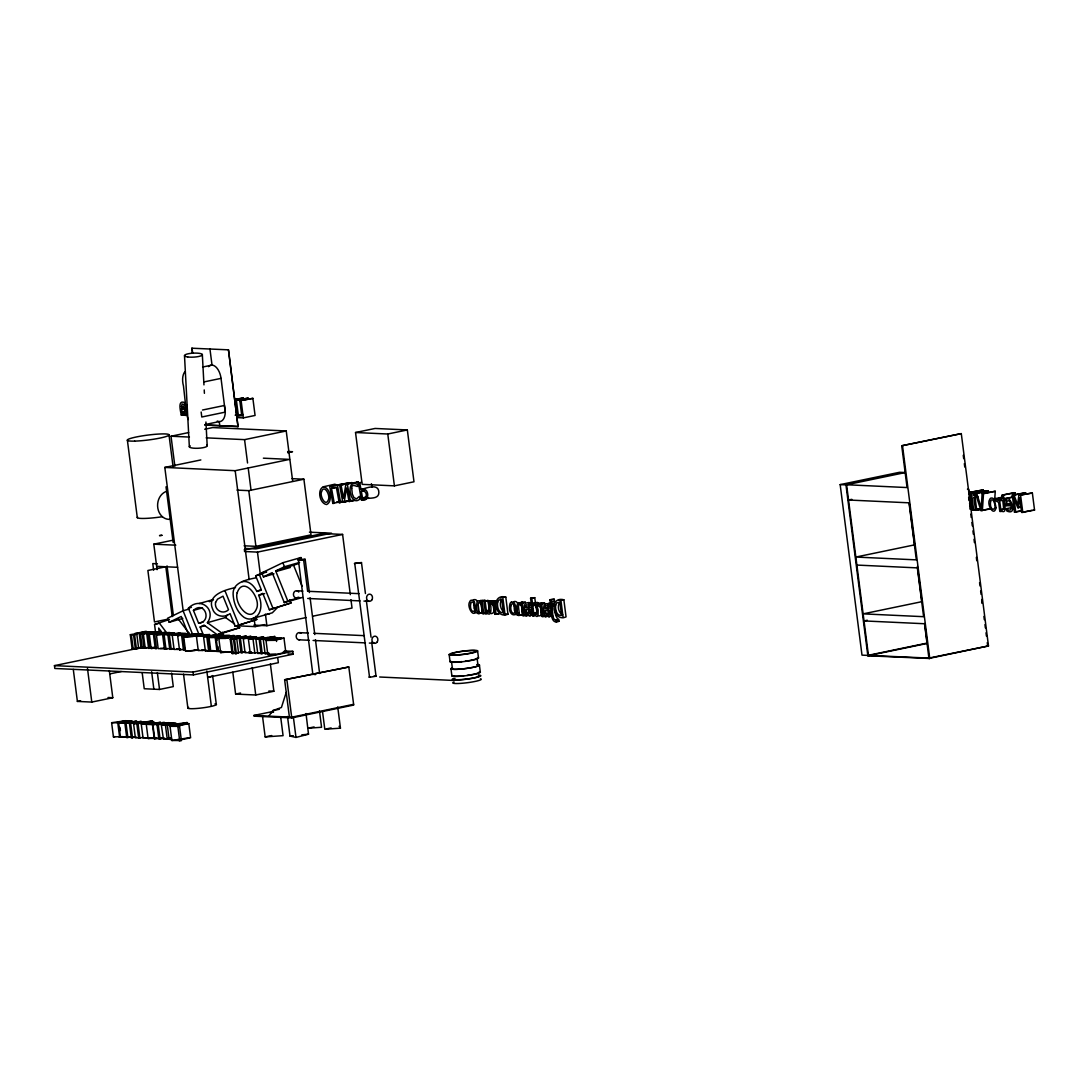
<?xml version="1.0" encoding="UTF-8"?>
<svg xmlns="http://www.w3.org/2000/svg" width="1089" height="1089" viewBox="0 0 1089 1089"><rect width="100%" height="100%" fill="white"/><g stroke="black" fill="none" stroke-linecap="round" stroke-linejoin="round"><path stroke-width="1.5" d="M481.107 602.816L482.182 612.984L478.017 613.529C476.683 611.868 474.886 595.683 481.066 602.34L480.889 600.924L485.054 600.366L480.889 600.924M521.413 604.694L522.489 614.849L518.323 615.408C516.989 613.747 515.192 597.548 521.372 604.218L521.182 602.789L525.361 602.244L521.182 602.789M528.791 605.13L528.873 606.764L532.929 608.547M994.802 498.041L995.264 491.262L982.128 493.644L981.257 507.705L976.738 493.385L975.417 493.331L980.958 510.578L991.167 508.808M982.36 510.646L983.517 493.712L995.264 491.262M1015.751 512.198L1013.859 497.469L1017.684 507.61L1018.46 507.637L1019.699 497.741L1021.591 512.47L1034.55 510.074L1032.358 492.99L1018.841 495.345L1017.63 504.752L1014.063 495.127L1012.266 495.046L1014.458 512.129L1021.618 510.972M356.852 482.005L358.349 481.828L345.839 484.469L343.498 498.354L341.061 485.041L339.645 485.204L342.776 502.26L352.074 500.327M344.206 502.083L346.561 487.981L349.038 501.512L355.177 500.287M286.23 692.359L281.425 707.482L272.822 710.613L268.765 716.126M970.408 509.312L970.598 508.74A4.451 2.45 78.3 0 0 970.68 506.399L969.55 503.268M312.883 674.622L298.386 559.95L305.151 559.256L309.412 592.539M305.097 559.365L298.046 560.209M371.689 642.306L376.032 676.201L369.552 677.29L354.715 563.299L361.48 562.591L365.441 593.532M361.48 562.591L354.374 563.558M368.926 677.154L369.77 676.745M478.684 611.365L477.227 612.984L475.131 612.562M518.99 613.23L518.119 614.55L516.104 614.795M520.338 602.884L521.862 601.727L523.659 602.816M548.325 605.321L548.121 607.662L551.51 608.778M277.899 607.077L272.345 612.794L251.613 618.851A14.225 11.162 74.1 0 1 243.99 617.327C236.939 612.086 233.618 602.925 233.114 594.39C232.461 582.152 246.863 579.743 255.833 577.837M237.13 625.835L239.703 627.686L221.543 632.845L207.414 622.69C216.697 609.527 200.294 595.982 188.397 608.22L199.001 634.479M207.414 622.69L225.573 617.531L227.302 614.917M137.023 648.5L135.363 649.003L133.552 634.846L135.213 634.343L130.299 634.696L132.123 648.853L135.335 648.527M172.253 635.295L183.51 633.675L178.923 633.662L180.801 633.24L185.566 633.444L178.528 635.159L172.253 635.295L174.077 649.452L180.338 649.303M205.807 650.242L198.266 650.582L196.456 636.425L209.769 634.574L203.044 634.778L207.713 634.805L206.27 635.35M251.341 652.61L245.079 652.747L243.255 638.603L256.568 636.738L249.844 636.956L254.513 636.983L253.07 637.528M268.942 653.808L265.09 653.686L263.279 639.529L276.579 637.678L269.868 637.882L274.523 637.909L273.08 638.453M265.09 653.686L268.03 652.76M547.223 603.891L549.292 603.047L551.592 603.728L548.652 604.341C540.811 600.747 544.595 613.638 545.044 616.646L546.27 616.701L546.093 615.339L549.115 617.109A3.948 2.164 78.3 0 0 550.108 616.102L550.299 615.53A4.451 2.45 78.3 0 0 550.381 613.202C551.674 608.452 542.431 609.268 545.916 605.607L548.938 606.532L554.886 605.389M276.034 638.317L283.984 638.072L274.51 640.346L266.002 640.4L274.237 640.101L281.765 638.331L276.034 638.317L276.538 641.475M283.984 638.072L285.794 652.229L276.334 654.489L267.812 654.557L266.002 640.4M480.29 600.488L482.754 600.366M500.259 598.174L502.356 597.017L505.786 597.085L507.978 614.182C494.855 620.117 490.132 593.151 505.786 597.085M141.243 723.967C158.64 718.849 158.341 724.348 141.243 723.967L143.067 738.124L150.418 737.838M501.784 599.399C499.143 602.87 500.259 609.35 503.894 611.814M135.363 649.003L138.63 648.377L136.819 634.22L133.552 634.846M233.509 639.488L236.776 638.875L230.255 639.338L232.08 653.495L236.98 653.141L235.319 653.645L233.509 639.488L235.17 638.984L230.255 639.338M236.776 638.875L238.586 653.019L235.319 653.645M161.335 724.893L171.871 722.81L170.742 723.055C189.432 722.946 150.445 725.097 167.27 724.784L169.081 738.941L163.445 739.227L161.335 724.893L167.27 724.784M145.205 737.784L148.948 737.811M532.752 605.62C536.863 603.32 537.313 610.915 536.945 613.393A2.396 1.32 78.3 0 1 536.196 614.468L533.705 613.012L532.752 605.62L535.693 605.008L537.163 613.012M332.54 485.149L335.439 484.346L337.399 485.326M339.441 501.28L336.569 502.056M365.128 497.469C368.164 495.291 365.183 489.26 361.344 491.452L362.528 497.932L363.685 497.782M138.752 737.906L139.787 737.811L135.376 737.879L133.566 723.613L152.651 720.932L136.86 723.899L138.671 738.043L143.135 737.43M558.861 600.338L563.857 599.78L566.049 616.878C552.926 622.813 548.203 595.846 563.857 599.78M528.342 602.557L532.33 602.843L529.404 603.442C521.563 599.848 525.334 612.739 525.783 615.748L527.008 615.802L526.831 614.441L529.853 616.224A3.948 2.164 78.3 0 0 530.847 615.217L531.037 614.632A4.451 2.45 78.3 0 0 531.119 612.304C532.412 607.567 523.169 608.37 526.654 604.722L529.608 605.634L532.616 605.035M560.386 601.809C556.778 604.817 558.235 613.025 562.7 614.727M260.203 652.937L263.647 653.046M155.618 632.832L154.556 624.514L169.435 619.45M189.146 609.05L183.088 610.766L167.57 618.253L169.203 622.268L182.802 618.402M235.51 587.597C225.859 589.557 206.556 594.893 212.546 608.819C214.805 616.388 224.143 618.402 230.051 613.611L235.17 626.284L256.786 619.45L255.547 616.36M242.221 581.717C248.877 580.206 254.213 586.059 256.881 591.463L261.169 589.394L255.67 575.795L266.71 571.97M273.992 573.862L263.415 576.871L261.782 572.855L282.841 562.714L300.986 557.554L302.061 560.222M209.319 601.727L213.471 599.726M297.978 558.997L300.986 557.554M193.447 610.412C204.609 599.971 212.518 621.751 198.62 623.248L193.447 610.412L202.513 607.839M169.203 622.268L181.237 616.469L188.234 633.812M263.415 576.871L272.196 572.637L284.297 602.612L302.443 597.453M299.87 597.493L287.768 600.924L275.68 570.963L284.46 566.729L299.584 562.428M275.68 570.963L298.209 563.68M251.613 618.851C262.122 616.551 262.517 603.32 258.651 595.329L262.762 593.355L269.391 609.786L291.022 602.952L289.769 599.862M203.779 636.017L200.145 627.019L204.092 625.113L217.364 634.86L221.543 632.845M235.17 626.284L256.786 619.45M269.391 609.786L291.022 602.952M284.297 602.612L287.768 600.924M239.703 627.686L218.875 634.424M206.093 650.541L205.372 650.977L209.769 650.923L208.652 651.154L206.842 636.997L207.958 636.766L203.548 636.711L221.421 633.975L222.646 634.029L223.054 637.174M174.281 648.785L169.748 649.343L167.937 635.186L171.926 633.866L162.642 634.941L164.466 649.098L170.633 648.486M169.748 649.343L172.402 648.472M558.902 619.314C550.598 623.452 553.416 609.745 551.946 606.001L553.266 606.069L553.035 604.272L550.49 604.15C551.932 608.275 549.21 625.631 559.147 621.247C557.691 618.198 554.083 615.544 555.458 609.894M232.719 651.59L220.645 652.61L218.835 638.453L233.032 635.513L234.326 635.568L228.676 636.738L240.261 635.84L225.777 638.413L218.835 638.453M259.155 652.774L257.739 653.414L262.136 653.346L261.02 653.577L259.209 639.434L260.325 639.202L255.915 639.148L275.013 636.466L259.209 639.434M171.422 738.846L170.007 739.485L172.389 739.594M261.782 572.855L266.329 571.562M255.67 575.795L261.728 574.08M276.729 571.344L290.341 567.478M199.192 603.551L212.804 599.685M188.397 608.22L191.419 607.349M256.881 591.463L261.414 590.184M154.556 624.514L159.089 623.235M258.651 595.329L264.695 593.614M198.62 623.248L203.153 621.955M200.145 627.019L204.678 625.726M323.365 486.783C316.845 489.723 319.73 503.649 326.618 504.547C333.125 501.607 330.253 487.695 323.365 486.783L334.377 484.319M287.496 716.467L290.001 736.069L295.99 737.43L308.514 734.177L306.009 713.54M368.885 498.177L365.85 498.095M176.677 648.935L180.393 648.785M230.705 651.712L223.572 652.338L226.24 651.78M268.833 652.896L267.009 653.441L268.18 653.604M329.722 486.388L348.494 482.999L329.722 486.388L332.839 503.431L334.255 503.268L331.505 488.24L336.229 487.178M339.645 485.204L352.087 482.577L341.061 485.041M358.335 482.985L359.765 482.808L360.99 489.506C369.239 486.238 370.546 502.465 361.453 500.028L358.335 482.985L361.48 482.277M360.99 489.506C366.095 488.24 378.89 482.699 378.863 492.623C378.741 500.94 365.836 496.421 361.453 500.028M361.344 491.452L364.488 490.758M332.839 503.431L342.286 501.321M331.505 488.24L336.433 487.654L339.183 502.682L350.045 500.396M342.776 502.26L350.644 500.491M362.528 497.932L365.673 497.224M349.038 501.512L353.762 500.45M192.385 353.204L192.032 348.14L192.671 353.149M228.472 349.841L238.001 426.561L228.472 349.841L191.746 348.208M202.608 367.047L212.015 365.087L209.959 349.052M203.806 381.953L221.04 378.373L225.287 412.118A13.449 7.392 78.3 0 1 217.242 421.062M185.416 414.46L181.25 415.004C180.801 411.996 177.017 399.105 184.858 402.699L185.144 404.89L182.122 403.978L181.4 406.633L187.267 405.407M181.618 408.348L184.79 409.832L184.776 413.412L182.067 411.914L181.618 408.348L184.558 407.735M234.884 399.391L243.514 397.921L234.707 399.758M235.156 400.521L248.197 398.138L235.156 400.521L237.089 415.644M182.067 411.914L185.007 411.302M236.449 400.575L238.382 415.699L241.772 415.862L239.839 400.738L252.879 398.356L255.071 415.454L243.323 417.89L237.225 417.604M239.839 400.738L252.879 398.356M202.513 410.022L224.457 405.476L225.287 412.118L201.778 417.005L201.152 412.01M181.25 415.004L184.191 414.392M235.17 415.181L238.11 414.569M238.559 415.331L242.97 414.419M238.382 415.699L242.793 414.786M205.14 424.533L219.257 421.606L219.774 425.717M174.88 466.242L171.027 436.226L188.656 432.564M204.678 429.229L212.695 427.569L286.23 430.985L292.642 481.025M206.134 437.846L244.562 439.643L286.23 430.985M183.279 611.623L164.807 467.426L200.839 459.939M355.531 432.51L375.106 428.453L407.34 429.951L413.983 481.787L394.409 485.857L362.174 484.36L355.531 432.51L387.766 434.007L407.34 429.951M287.673 452.725L292.533 451.704L287.619 451.486M164.807 467.426L235.183 470.693L289.565 459.395L263.375 458.183M236.966 490.104L248.782 490.649L303.899 479.214L311.032 534.89L255.915 546.338L244.099 545.793M157.075 569.656L153.808 544.173L173.328 540.117M244.099 549.931L323.106 533.515L342.599 534.427L350.318 594.662M244.467 551.497L257.467 552.109L342.599 534.427M868.478 655.632L846.589 484.755L907.069 487.559L901.719 445.769L961.288 433.613L988.485 645.927L928.958 658.437L924.52 623.738L864.04 620.921L867.293 620.24M901.719 445.769L961.288 433.613M167.529 619.246L154.475 621.955L147.886 570.486L165.827 566.77L172.212 616.565M840.164 484.619L899.555 472.286L905.354 472.544L845.962 484.891L840.164 484.619L861.998 655.142L929.72 658.124M139.256 633.852L147.069 632.233L134.696 633.648L145.354 631.429L146.566 631.497L138.63 633.145L151.112 631.702L139.256 633.852L141.066 648.009L145.327 647.438M151.63 647.37L144.061 648.146L142.251 634.002L152.896 631.783L154.107 631.838L146.171 633.485L158.667 632.056L146.797 634.206L148.608 648.363L154.393 647.465M146.797 634.206L154.611 632.586L142.251 634.002M156.421 648.037L151.126 648.472L149.316 634.329L156.775 633.403L159.457 632.096L160.981 632.164L158.586 633.294L165.337 632.369L153.454 634.519L155.278 648.676L156.503 648.731L154.692 634.574M153.454 634.519L158.096 633.553L149.316 634.329M156.38 634.506C159.185 634.86 173.587 632.6 163.908 632.954C180.107 631.103 159.634 636.044 156.38 634.506L158.191 648.663L165.841 648.418M162.642 634.941L173.287 632.736L174.512 632.791L166.141 634.533L180.066 633.049L167.937 635.186M184.082 649.466L179.481 649.793L177.657 635.636L188.029 633.417L189.513 633.485L186.913 634.615L197.735 633.866C181.945 635.69 192.767 635.5 181.645 635.826L183.456 649.983L184.681 650.038L182.857 635.881M181.645 635.826L186.301 634.86L177.657 635.636M183.742 637.011L194.318 636.017L189.922 635.949L195.503 634.519L202.677 634.111L192.44 636.589L183.742 637.011L185.552 651.168L198.266 650.051M851.816 499.334L848.549 500.014L909.029 502.819L916.339 559.869L855.845 557.051L914.61 544.854L909.247 502.9M284.352 650.963L292.805 651.358L293.172 654.19L193.406 674.908L54.818 668.469L54.45 665.638L142.577 647.342M141.066 648.009L144.197 647.356M144.061 648.146L147.11 647.519M148.608 648.363L153.304 647.383M236.721 625.767L255.153 626.624L265.049 624.569M151.126 648.472L156.53 647.778M206.842 636.997L222.646 634.029M221.87 651.372L210.803 651.249L208.993 637.092L223.354 635.064L223.749 638.208M253.9 625.127L266.9 625.726L306.186 617.572M312.734 616.211L352.033 608.043L350.957 599.685M223.354 635.064L214.274 636.942L216.765 637.051L217.16 640.209M208.993 637.092C207.073 638.916 238.6 635.186 223.544 635.731C239.716 633.88 219.447 638.794 216.017 637.283L217.827 651.426L221.979 651.617M164.466 649.098L167.502 648.472M179.481 649.793L181.019 649.48M239.212 638.494L247.026 636.874L234.652 638.29L245.297 636.071L246.522 636.139L238.586 637.786L251.069 636.344L239.212 638.494L241.023 652.651L245.284 652.08M185.552 651.168L193.338 650.637M248.387 638.93L263.688 636.929L253.029 639.148L248.387 638.93L250.211 653.087L257.889 652.665M970.163 492.323L983.149 489.941L970.163 492.323L972.45 510.183L979.556 509.026M208.652 651.154L213.131 650.541M210.803 651.249L214.86 651.045M973.226 493.113L986.375 490.744L973.226 493.113L973.512 495.359L974.914 495.413L974.628 493.181M975.417 493.331L988.485 490.948L976.738 493.385M109.744 673.914L121.233 671.518M220.645 652.61L225.382 651.63M981.148 509.461L975.513 510.319L973.865 497.496L976.806 496.897M973.865 497.496L978.045 496.952M972.178 499.13L969.237 499.742L968.951 497.55M483.897 601.06L485.122 601.114L486.347 610.684L488.866 612.29A1.688 0.926 78.3 0 0 489.465 611.433L488.403 601.264L489.628 601.332C490.989 602.993 492.732 619.192 486.579 612.522L486.769 613.937L485.531 613.883L483.897 601.06L488.063 600.502L489.288 610.085L490.363 611.228M485.122 601.114L488.063 600.502M241.023 652.651L245.706 651.685M488.403 601.264L492.568 600.72C491.534 603.292 496.829 613.27 491.357 613.652M489.628 601.332L492.568 600.72M494.814 614.319L498.993 613.76L494.814 614.319L493.657 605.212L490.84 603.687L490.54 601.441L493.48 600.829A4.274 2.341 78.3 0 1 494.46 600.91L495.618 601.863M1004.63 508.89L1001.689 509.502L1003.731 509.203L1002.806 500.627L1000.546 500.518L1000.315 498.735L1002.574 498.83L1002.098 495.155L1013.859 492.704L1015.084 492.773L1015.397 495.223M1002.098 495.155L1015.084 492.773M493.181 601.496L497.346 600.937L493.181 601.496L493.426 603.401L490.54 601.441M250.211 653.087L251.777 652.76M995.537 498.571L998.422 500.532L998.177 498.626L999.403 498.694L1001.05 511.517L999.811 511.449L998.654 502.356L995.822 500.831L995.537 498.571L1002.887 497.047M1012.266 495.046L1025.811 492.691L1014.063 495.127M998.177 498.626L1002.574 497.714M999.403 498.694L1003.813 497.768M1000.315 498.735L1003.255 498.122M1003.337 495.209L1003.799 498.898L1012.62 497.06M1018.841 495.345L1032.358 492.99M1003.799 498.898L1013.451 497.101M261.02 653.577L265.485 652.964M530.574 598.215L534.753 597.67L535.461 603.224L532.521 603.837L531.813 598.283L530.574 598.215L532.875 616.075L534.1 616.143L533.937 614.836L536.891 616.51A4.179 2.301 78.3 0 0 538.075 614.972L538.184 610.058L536.605 604.939A5.091 2.804 78.3 0 0 534.849 603.197A5.908 3.253 78.3 0 0 532.521 603.837M531.813 598.283L534.753 597.67M267.812 654.557L276.048 654.258M486.347 610.684L489.288 610.085M54.45 665.638L193.039 672.076L292.805 651.358M972.45 510.183L978.33 508.958M478.017 613.529L482.182 612.984M975.513 510.319L981.393 509.108M1006.957 503.989L1010.823 504.166C1011.245 500.069 1005.406 499.238 1006.957 503.989L1011.368 503.077M549.918 599.767L554.26 599.222L554.546 601.468L551.606 602.067L550.204 602.013L549.918 599.767L554.26 599.222M479.242 613.583L478.139 604.64L478.792 602.571A3.73 2.055 78.3 0 1 480.208 603.007L481.297 604.164L482.522 613.747L486.688 613.189L485.463 613.134M980.958 510.578L991.235 508.44M1010.987 507.733L1006.508 508.645L1006.808 511C1020.91 517.302 1005.215 484.809 1005.977 505.595L1010.388 504.67M542.091 616.51L546.256 615.952L542.091 616.51L540.92 607.403L538.102 605.879L537.816 603.633L540.757 603.02A4.274 2.341 78.3 0 1 541.737 603.102L542.88 604.068M537.816 603.633L540.688 605.593L540.443 603.687L544.609 603.129L545.031 606.342M540.443 603.687L544.609 603.129M525.933 607.376L528.873 606.764M73.29 669.395L77.387 701.411L80.613 700.744M550.49 604.15L553.43 603.537M1017.684 507.61L1020.624 506.998M1018.46 507.637L1021.4 507.025M77.387 701.411L91.789 702.078L112.793 697.722L109.308 670.606M545.194 608.261L548.121 607.662M526.6 612.658L528.737 614.264L529.867 613.066L528.9 610.085L526.15 609.091L526.6 612.658L529.54 612.045L531.105 613.529M142.196 672.866L144.238 688.738L159.525 689.46L173.287 686.601L171.558 673.111M1014.458 512.129L1021.795 510.605M518.323 615.408L522.489 614.849M533.705 613.012L536.632 612.399M522.829 615.612L526.994 615.067L522.829 615.612L521.604 606.042L520.515 604.871A3.73 2.055 78.3 0 0 519.099 604.449L518.446 606.519L519.548 615.462M1023.061 512.157L1031.868 510.333M525.783 615.748L528.723 615.135M545.861 613.543L547.998 615.162L549.128 613.965L548.162 610.97L545.412 609.99L545.861 613.543L548.802 612.93L549.822 614.06M545.044 616.646L547.985 616.034M289.402 717.093L284.624 679.754L348.82 666.999L353.707 705.046L291.77 717.896L254.023 716.154L253.928 715.446L273.489 711.376M284.624 679.754L348.82 666.999M232.815 672.158L235.619 694.074L240.56 693.04M122.472 736.64L113.433 736.872L111.623 722.728L125.984 720.687L116.904 722.565L119.395 722.688M111.623 722.728L123.37 722.783L130.231 721.367L126.106 721.354L128.121 720.932L132.314 721.109L125.058 722.851L118.647 722.905L120.457 737.062L128.107 736.817M235.619 694.074L255.752 695L273.884 691.243L270.371 663.909M134.287 736.709L126.719 737.498L124.908 723.341L135.553 721.136L136.778 721.19L128.829 722.837L141.325 721.394L129.468 723.545L131.279 737.702L135.54 737.13M129.468 723.545L137.282 721.925L124.908 723.341M136.86 723.899L137.963 723.668L133.566 723.722M146.266 724.335L160.627 722.293L151.562 724.185L154.039 724.294L152.474 724.621L146.266 724.335L148.09 738.492L159.185 738.247M159.321 738.465L154.72 738.791L152.896 724.634L160.355 723.722L163.051 722.402L164.575 722.483L162.166 723.613L168.931 722.674L157.047 724.838L158.858 738.982L164.657 738.097M157.047 724.838L161.676 723.872L152.896 724.634M113.433 736.872L114.998 736.545M181.373 740.506L171.858 740.493L170.047 726.336L188.805 723.6L190.616 737.757L178.106 740.357L181.373 740.506L179.562 726.349L176.295 726.2L188.805 723.6M170.047 726.336L179.562 726.349M126.719 737.498L129.768 736.858M131.279 737.702L135.962 736.736M272.822 710.613L279.342 709.266M270.317 712.764L273.584 712.083M148.09 738.492L155.169 737.648M156.394 737.702L153.372 738.328L155.863 738.451M160.41 738.669L163.5 738.029L160.723 738.247M171.858 740.493L189.323 737.702M353.612 704.338L291.675 717.202L253.928 715.446M262.449 715.677L265.172 736.913L271.719 735.551M314.136 726.935L307.888 728.228L321.568 727.275L319.472 710.954M326.387 728.922L331.151 727.928M867.797 655.415L927.202 643.068M845.962 484.891L867.851 655.769L927.243 643.422L924.684 623.439M928.917 658.083L988.485 645.927M867.851 655.769L929.761 658.477L902.522 445.809M198.743 649.643L194.237 649.956M206.556 635.608L196.456 636.425M253.369 637.786L243.255 638.603M273.38 638.726L263.279 639.529M130.299 634.696L136.765 634.138M132.123 648.853L133.743 648.554M232.08 653.495L236.653 652.856M194.21 650.514L196.143 650.174L194.25 650.296M559.147 621.247L557.636 621.234M137.663 647.86L140.876 647.438M237.62 652.502L242.425 651.875M126.787 736.749L122.581 736.845M180.311 649.085L177.167 649.371M251.314 652.379L248.714 652.651M345.839 484.469L347.337 484.292L350.454 501.335M339.183 502.682L340.598 502.519L337.481 485.463M1003.527 495.536L1002.846 495.618A5.132 2.818 78.3 0 0 1002.261 495.917M511.462 602.094L512.865 602.163A5.186 2.845 78.3 0 1 514.743 603.905C522.039 618.838 506.317 618.144 510.006 603.687A5.132 2.818 78.3 0 1 511.462 602.094M163.69 648.459L160.314 648.459M290.001 736.069L293.363 735.715M301.776 734.857L308.514 734.177M160.913 738.002L162.166 737.879M314.707 674.636L315.592 674.567M201.914 650.487L205.875 649.97L202.01 649.793M337.726 706.924L340.449 728.16L324.794 729.249L322.494 711.28M265.172 736.913L283.072 735.66L280.771 717.692M374.017 676.106L376.032 676.201M209.483 650.746L207.618 650.678M170.742 738.41L168.727 738.465M170.742 738.138L168.114 738.124M283.29 651.875L285.794 652.229M205.168 424.969L238.287 426.507M204.868 425.023L238.001 426.561M171.027 436.226L189.418 437.07M967.454 489.206L968.693 489.26L969.401 494.828A5.908 3.253 78.3 0 1 971.102 494.038M982.128 493.644L983.517 493.712M1005.977 505.595L1011.041 505.827L1011.028 508.577A3.621 1.987 78.3 0 1 1010.184 510.06L1008.4 510.115L1006.508 508.645M1033.338 510.02L1034.55 510.074M292.083 478.656L303.899 479.214M309.426 532.181L331.478 533.202L255.82 548.91L245.148 548.42M856.88 565.068L917.36 567.886L923.608 616.687L863.128 613.869L921.893 601.673L917.374 566.334M153.808 544.173L175.805 545.194M299.584 559.637L303.613 559.828L307.656 591.341M157.442 563.789L152.773 563.571L153.617 570.214M156.653 566.334L177.575 567.315M553.144 601.4L554.546 601.468M296.739 590.769L302.919 591.055M308.364 591.3L359.016 593.655M307.711 598.46L360.064 600.897M363.957 601.074L369.198 601.319M507.978 614.182L503.744 613.706M555.894 619.927L556.207 621.86M928.958 658.437L929.761 658.477M299.475 632.641L308.364 633.063M313.741 633.308L364.393 635.663M298.835 639.801L309.194 640.278M313.088 640.455L365.441 642.891M369.334 643.068L374.575 643.313M248.809 651.971L251.396 652.08M288.095 653.958L293.172 654.19M216.085 651.099L218.576 651.208M379.68 677.004L453.569 680.448M268.847 691.011L273.884 691.243M107.974 697.491L112.793 697.722M169.081 738.941L165.229 738.859M118.715 736.722L121.206 736.845M237.851 652.842L238.586 653.019M137.895 648.2L138.63 648.377M181.4 406.633L184.776 407.749L186.587 411.56A4.451 2.45 78.3 0 1 186.505 413.888L186.314 414.473A3.948 2.164 78.3 0 1 185.321 415.481L182.299 413.697L182.476 415.059M538.592 615.83L539.831 615.898A4.179 2.301 78.3 0 0 541.015 614.359L540.498 606.505M319.608 673.492L315.456 639.692M550.068 615.87L552.055 616.51A3.948 2.164 78.3 0 0 552.776 615.966M530.806 614.972L532.793 615.612A3.948 2.164 78.3 0 0 533.188 615.408M225.573 617.531L234.557 623.997M515.71 612.739L514.376 610.248L514.008 604.409A2.94 1.62 78.3 0 1 514.226 603.891M475.403 610.861L474.069 608.37L473.701 602.544A2.94 1.62 78.3 0 1 474.219 601.659M178.011 618.647L189.282 633.512M158.844 622.459L167.039 633.267M162.465 633.172L158.654 628.054L159.307 632.954M339.101 726.281L340.449 728.16M518.201 604.3L517.683 603.292A5.186 2.845 78.3 0 0 515.805 601.55L514.403 601.482A5.132 2.818 78.3 0 0 512.946 603.075M293.826 565.804L302.102 586.304M282.841 562.714L284.46 566.729M259.155 574.121L272.876 608.111M224.919 590.606L238.641 624.596M222.524 632.369L223.749 635.363M183.088 610.766L192.44 633.948M371.39 483.693L372.002 487.042M1020.611 495.427L1022.802 512.524M1004.63 498.925L1004.861 500.722L1004.031 500.681C1003.677 502.533 1007.801 513.464 1001.934 511.435L1001.689 509.502M975.104 497.564L976.738 510.387M971.402 492.378L973.689 510.237M963.261 455.297L963.697 458.646M964.337 463.655L964.759 467.004M968.652 497.319L969.074 500.681M969.727 505.718L970.149 509.067M970.803 514.103L971.225 517.452M971.878 522.489L972.3 525.851M972.94 530.874L973.375 534.236M974.015 539.273L974.451 542.621M976.343 557.364L976.765 560.726M979.569 582.601L980.005 585.964M980.644 591.014L981.08 594.376M981.734 599.426L982.155 602.802M983.911 616.442L984.32 619.709M984.96 624.61L985.368 627.89M986.008 632.791L986.416 636.071M987.26 642.619L987.723 646.24M981.706 600.162L982.115 603.374M560.917 600.393L563.108 617.49M551.32 599.835L551.606 602.067M548.652 604.341L548.938 606.532M548.502 610.561L548.802 612.93M541.682 603.742L543.316 616.565M529.404 603.442L529.676 605.634M529.24 609.663L529.54 612.045M522.421 602.843L524.054 615.666M502.846 597.698L505.037 614.781M494.406 601.55L496.053 614.373M482.114 600.978L483.761 613.801M477.581 650.827L478.493 657.906M479.405 664.984L480.303 672.063M477.962 665.175L477.064 658.11A12.918 1.511 -7.3 0 1 465.275 661.227M452.411 668.646L451.513 661.567A12.918 1.511 -7.3 0 0 461.94 661.622M449.172 654.68L450.07 661.758M450.982 668.837L451.881 675.915M387.766 434.007L394.409 485.857M366.326 600.366L371.036 637.16M310.079 597.752L314.789 634.547M293.472 717.828L295.99 737.43M286.897 679.863L291.77 717.896M277.736 657.879L278.362 662.711L207.659 677.399A14.402 1.674 -7.3 0 0 212.614 675.616L216.33 704.556M241.132 400.793L243.323 417.89M244.562 439.643L247.557 462.988M248.197 467.998L250.974 489.682M257.467 552.109L260.257 573.862M265.403 614.019L266.9 625.726M248.782 490.649L255.915 546.338M260.434 639.488L262.245 653.645M235.183 470.693L249.15 579.675M254.295 619.927L255.153 626.624M255.915 639.257L257.739 653.414M253.029 639.148L254.853 653.291M252.253 667.666L255.752 695M240.424 638.562L242.234 652.706M234.571 639.542L236.381 653.699M231.317 639.393L233.128 653.55M217.963 646.498L218.372 649.643M215.186 637.378L216.997 651.535M208.067 637.051L209.891 651.208M203.561 636.834L205.372 650.977M206.828 670.96L211.361 706.339M168.972 434.702L173.056 466.65M193.039 672.076L193.406 674.908M166.018 486.81L173.151 542.485M183.537 674.186L187.853 707.891M167.025 565.885L173.41 615.693M169.421 635.255L171.232 649.412M177.888 726.703L179.699 740.86M164.153 635.01L165.977 649.167M165.446 725.165L167.27 739.322M157.361 672.607L159.525 689.46M127.399 440.337L137.309 517.67M148.022 634.261L149.833 648.418M151.63 671.736L153.862 689.187M158.273 724.893L160.097 739.05M143.394 634.043L145.218 648.2M152.474 724.621L154.284 738.778M140.467 633.907L142.278 648.064M134.614 634.901L136.424 649.058M131.361 634.751L133.171 648.908M138.085 723.954L139.896 738.111M130.68 723.613L132.49 737.757M126.065 723.395L127.876 737.552M119.994 727.398L120.403 730.542M117.816 723.014L119.627 737.171M87.474 668.387L91.789 702.078M202.336 354.51L203.956 384.88M204.228 389.944L204.405 393.32M205.93 422.001L207.196 445.619M184.504 355.763L189.35 446.871M170.306 519.29A14.239 11.788 -87.3 0 1 157.851 508.332A14.239 11.788 -87.3 0 1 165.446 491.779M162.411 516.717A21.018 2.45 -7.3 0 1 137.595 516.989M298.277 597.099A3.594 2.968 -87.3 0 1 294.098 596.636A3.594 2.968 -87.3 0 1 294.561 591.586A3.594 2.968 -87.3 0 1 298.74 592.048M299.611 639.76A3.594 2.968 -87.3 0 1 296.262 635.432A3.594 2.968 -87.3 0 1 300.918 633.294M208.543 366.653A13.136 7.228 78.3 0 1 221.04 378.373M206.679 445.129A8.971 2.001 -3 0 1 197.885 448.273A8.971 2.001 -3 0 1 190.153 445.809M188.356 419.551A13.449 7.392 78.3 0 1 186.491 412.881L183.469 385.942A13.136 7.228 78.3 0 1 185.035 371.54M269.759 613.692A14.225 11.162 74.1 0 1 267.2 613.883M480.44 678.801A14.375 1.674 -7.3 0 1 466.242 682.844A14.375 1.674 -7.3 0 1 454.14 681.959M476.941 664.467A14.375 1.674 -7.3 0 1 466.296 668.455A12.918 1.511 -7.3 0 1 452.588 668.224M452.33 667.802A14.375 1.674 -7.3 0 0 466.296 668.455A12.918 1.511 -7.3 0 0 477.268 664.875M479.541 671.722A14.375 1.674 -7.3 0 1 467.208 675.534A14.375 1.674 -7.3 0 1 452.085 675.452M478.874 672.253A12.918 1.511 -7.3 0 1 467.099 675.384M463.751 675.779A12.918 1.511 -7.3 0 1 453.323 675.725M478.629 675.493A12.918 1.511 -7.3 0 1 465.874 679.128A12.918 1.511 -7.3 0 1 454.984 678.338M478.302 675.085A14.375 1.674 -7.3 0 1 467.657 679.073A14.375 1.674 -7.3 0 1 453.691 678.42M477.717 657.579A14.375 1.674 -7.3 0 1 465.398 661.377A14.375 1.674 -7.3 0 1 450.274 661.295M535.461 603.224A5.908 3.253 78.3 0 1 537.789 602.585A5.091 2.804 78.3 0 1 539.001 603.551M473.021 600.447A5.132 2.818 78.3 0 1 474.096 599.617L475.498 599.685A5.186 2.845 78.3 0 1 477.377 601.427M214.982 703.862A14.402 1.674 -7.3 0 1 202.84 707.823A14.402 1.674 -7.3 0 1 188.628 707.36M321.473 491.82C319.608 496.067 325.856 507.705 328.51 499.483C330.362 495.236 324.141 483.625 321.473 491.82M497.55 602.585C497.169 606.519 498.231 613.257 503.486 612.78L501.798 599.59L498.844 600.012L497.55 602.585M555.621 605.28C555.24 609.214 556.302 615.952 561.57 615.476L559.869 602.285L556.928 602.707L555.621 605.28M237.184 592.729C233.74 603.701 250.838 625.195 256.922 607.744C260.38 596.745 243.296 575.332 237.184 592.729M470.625 603.823C469.196 614.604 478.547 613.366 473.715 603.292A2.968 1.633 78.3 0 0 472.544 602.108L471.646 602.067A2.94 1.62 78.3 0 0 470.761 603.143L470.625 603.823M510.932 605.702C509.502 616.469 518.854 615.244 514.022 605.157A2.968 1.633 78.3 0 0 512.851 603.973L511.953 603.932A2.94 1.62 78.3 0 0 511.068 605.021L510.932 605.702M990.568 501.661C989.125 512.429 998.477 511.204 993.658 501.117A2.968 1.633 78.3 0 0 992.474 499.933L991.575 499.892A2.94 1.62 78.3 0 0 990.704 500.981L990.568 501.661M351.72 488.24L352.305 494.093L353.871 497.51L356.511 498.939L359.424 496.325L359.914 499.034C350.168 507.896 344.995 478.275 357.219 484.278C360.173 490.227 351.393 481.338 351.72 488.24M215.554 602.448C214.179 609.908 222.714 615.285 228.499 609.745L223.014 596.173L217.514 599.168L215.554 602.448M476.124 609.854C474.096 619.6 466.446 606.437 469.699 601.809A5.132 2.818 78.3 0 1 471.156 600.23L472.558 600.284A5.186 2.845 78.3 0 1 474.45 602.04L476.124 609.854M996.054 507.692C994.026 517.438 986.389 504.275 989.642 499.647A5.132 2.818 78.3 0 1 991.085 498.054L992.487 498.122A5.186 2.845 78.3 0 1 994.38 499.865L996.054 507.692M229.425 637.269L221.748 638.181L229.425 637.269M135.826 723.341L145.504 722.102L135.826 723.341M170.456 724.947L180.134 723.709L170.456 724.947M205.821 636.452L215.499 635.2L205.821 636.452M258.188 638.875L267.867 637.637L258.188 638.875M159.579 535.584L161.907 535.312L159.579 535.584M192.236 635.581L200.716 634.451L192.236 635.581M174.281 634.969L179.862 634.696L174.281 634.969M198.484 636.099L204.065 635.813L198.484 636.099M245.284 638.277L250.865 637.991L245.284 638.277M265.294 639.202L270.875 638.916L265.294 639.202M143.38 723.627L152.61 722.388L143.38 723.627M168.441 725.07L172.715 725.56L187.281 722.538L168.441 725.07M173.028 723.327L166.304 723.981L173.028 723.327M134.641 441.113A21.018 2.45 -7.3 0 0 168.686 435.382A21.018 2.45 -7.3 0 0 141.243 436.063A21.018 2.45 -7.3 0 0 134.641 441.113M377.298 641.816A3.594 2.968 -87.3 0 0 375.229 636.167A3.594 2.968 -87.3 0 0 372.179 641.244A3.594 2.968 -87.3 0 0 377.298 641.816M371.921 599.808A3.594 2.968 -87.3 0 0 369.838 594.158A3.594 2.968 -87.3 0 0 366.802 599.249A3.594 2.968 -87.3 0 0 371.921 599.808M187.662 356.961A8.971 2.001 -3 0 0 202.241 355.041A8.971 2.001 -3 0 0 190.357 353.408A8.971 2.001 -3 0 0 187.662 356.961M454.113 655.21A14.375 1.674 -7.3 0 0 477.39 651.304A14.375 1.674 -7.3 0 0 458.632 651.767A14.375 1.674 -7.3 0 0 454.113 655.21M455.052 654.965A12.918 1.511 -7.3 0 0 475.975 651.44A12.918 1.511 -7.3 0 0 459.109 651.862A12.918 1.511 -7.3 0 0 455.052 654.965"/></g></svg>
